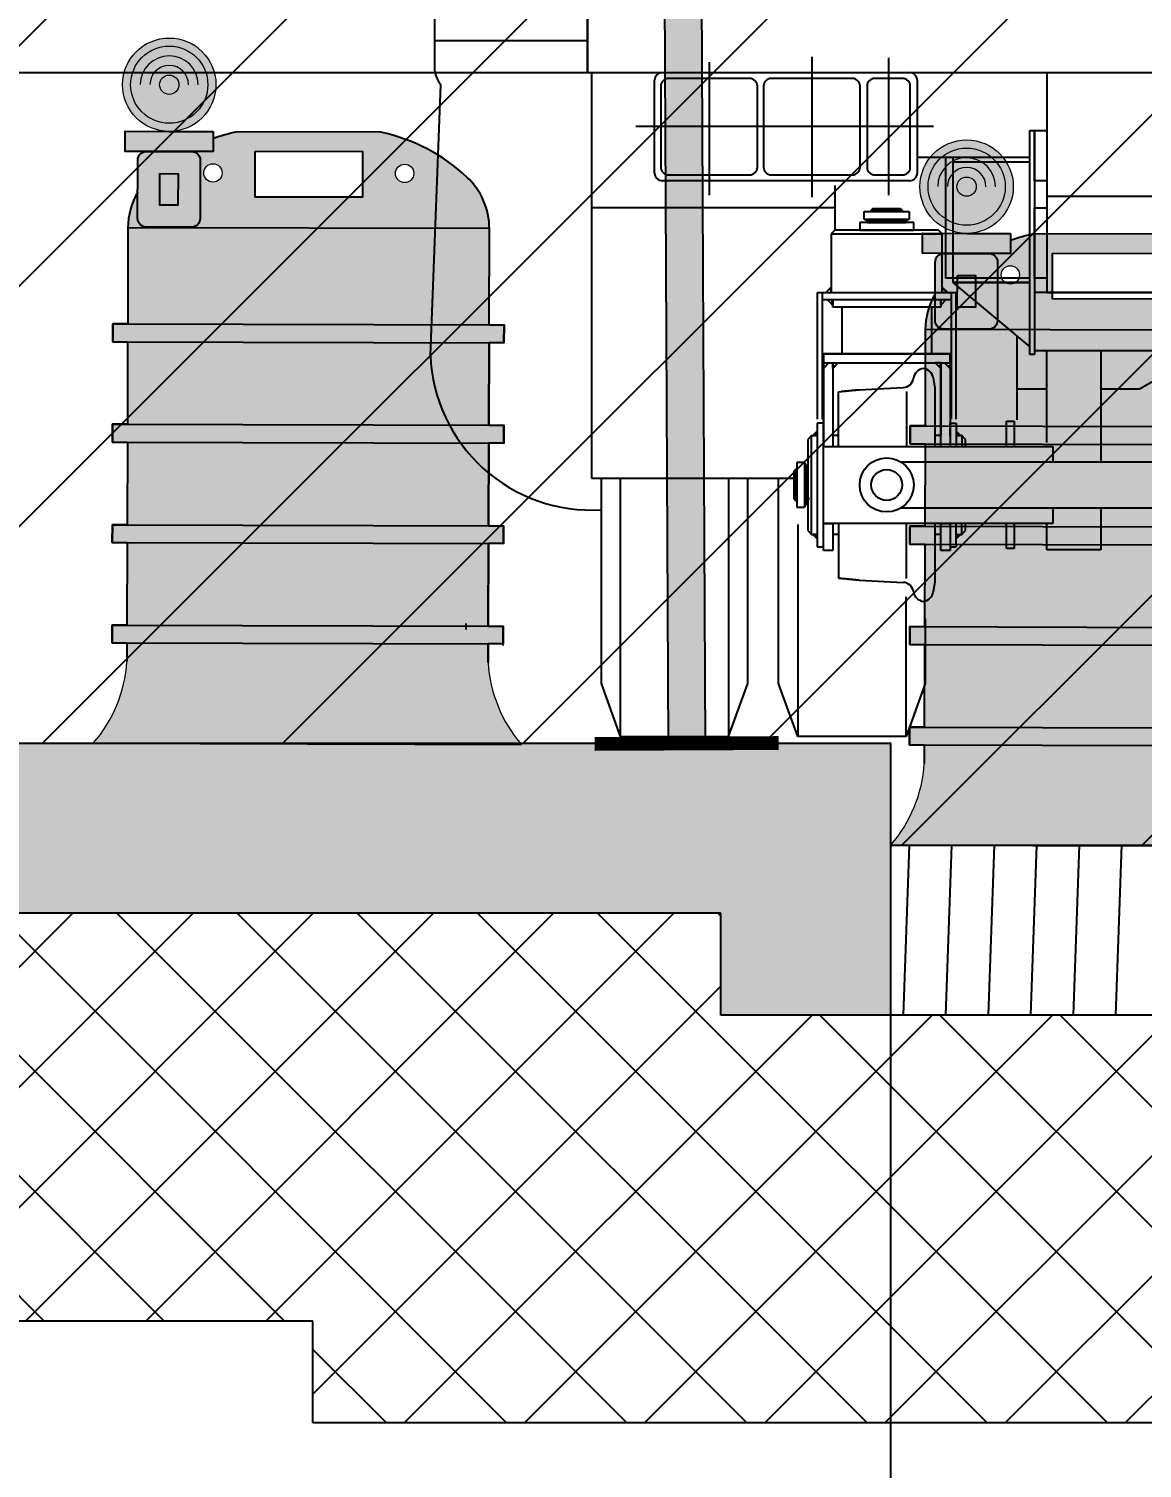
# Model space of a CAD drawing. Header units: metres. Extents: x 668617 to 675126, y 2286318 to 2293677.
# Drawn here: x 672138.136 to 672139.774, y 2287821.73 to 2287823.848 of the extents above; entities that cross this region are included whole.
import ezdxf

# ---------------------------------------------------------------- set-up
doc = ezdxf.new("R2010")
doc.units = ezdxf.units.M
doc.header["$MEASUREMENT"] = 0
for name, color, linetype in [('DMTG_SECCIONES_VIALES', 250, 'Continuous'), ('MAQUINA-BOMBA', 7, 'Continuous'), ('SPP-00_OBRAS_EN_EL_CAMINO', 7, 'Continuous')]:
    doc.layers.add(name, color=color, linetype=linetype)
doc.layers.add('dp_Fondo del tablero', color=7, linetype='Continuous', lineweight=0, true_color=0xf05123)
doc.layers.add('dp_Pictograma y filete', color=7, linetype='Continuous', lineweight=0, true_color=0x000000)
doc.styles.get("Standard").update_dxf_attribs({"font": 'arial.ttf'})
doc.dimstyles.get("Standard").update_dxf_attribs({"dimtxt": 0.18, "dimasz": 0.18, "dimexe": 0.18, "dimexo": 0.0625, "dimgap": 0.09, "dimtad": 0, "dimtih": 1, "dimtoh": 1, "dimdec": 4, "dimzin": 0, "dimdsep": 46, "dimtxsty": 'Standard', "dimcen": 0.09, "dimadec": 0, "dimazin": 0, "dimtfac": 1, "dimtdec": 4, "dimtofl": 0, "dimtmove": 0, "dimatfit": 3, "dimfxl": 1, "dimtolj": 1, "dimtzin": 0, "dimarcsym": 0})

# ---------------------------------------------------------------- blocks, each defined once
blk = doc.blocks.new('_Origin2')
at = {"color": 0, "linetype": 'ByBlock', "lineweight": -2}
blk.add_line((-0.5, 0), (-1, 0), dxfattribs=at)
for radius in [0.5, 0.25]:
    blk.add_circle((0, 0), radius, dxfattribs=at)
blk = doc.blocks.new('*D419')
at = {"layer": 'Defpoints', "color": 0, "transparency": 16777216}
for p in [(672136.9071, 2287827.2317), (672136.9071, 2287822.8004), (672142.9035, 2287822.6467)]:
    blk.add_point(p, dxfattribs=at)
at = {"layer": 'DMTG_SECCIONES_VIALES', "color": 30, "lineweight": -2, "transparency": 16777216}
for p, q in [((672136.9071, 2287822.8629), (672136.9071, 2287827.4117)), ((672142.9035, 2287822.7092), (672142.9035, 2287827.4117)), ((672137.1071, 2287827.2317), (672139.8024, 2287827.2317)), ((672142.7035, 2287827.2317), (672140.5023, 2287827.2317))]:
    blk.add_line(p, q, dxfattribs=at)
at = {"layer": 'DMTG_SECCIONES_VIALES', "color": 30, "lineweight": -2, "transparency": 16777216, "xscale": 0.2, "yscale": 0.2, "zscale": 0.2, "rotation": 180}
blk.add_blockref('_Origin2', (672136.9071, 2287827.2317), dxfattribs=at)
at = {"layer": 'DMTG_SECCIONES_VIALES', "color": 30, "lineweight": -2, "transparency": 16777216, "xscale": 0.2, "yscale": 0.2, "zscale": 0.2}
blk.add_blockref('_Origin2', (672142.9035, 2287827.2317), dxfattribs=at)
at = {"layer": 'DMTG_SECCIONES_VIALES', "color": 30, "transparency": 16777216, "insert": (672140.1524, 2287827.2317), "char_height": 0.2, "attachment_point": 5}
blk.add_mtext('\\A1;6.50', dxfattribs=at)
blk = doc.blocks.new('_ArchTick')
at = {"color": 0, "linetype": 'ByBlock', "const_width": 0.15}
blk.add_lwpolyline([(-0.5, -0.5), (0.5, 0.5)], dxfattribs=at)
blk = doc.blocks.new('*D449')
at = {"layer": 'Defpoints', "color": 0, "transparency": 16777216}
for p in [(672133.9035, 2287822.7967), (672139.4035, 2287822.6467), (672139.4035, 2287820.8551)]:
    blk.add_point(p, dxfattribs=at)
at = {"layer": 'DMTG_SECCIONES_VIALES', "color": 0, "lineweight": -2, "transparency": 16777216}
for p, q in [((672133.9035, 2287822.7342), (672133.9035, 2287820.6751)), ((672139.4035, 2287822.5842), (672139.4035, 2287820.6751)), ((672133.9035, 2287820.8551), (672136.3301, 2287820.8551)), ((672139.4035, 2287820.8551), (672136.977, 2287820.8551))]:
    blk.add_line(p, q, dxfattribs=at)
at = {"layer": 'DMTG_SECCIONES_VIALES', "color": 0, "lineweight": -2, "transparency": 16777216, "xscale": 0.18, "yscale": 0.18, "zscale": 0.18, "rotation": 180}
blk.add_blockref('_ArchTick', (672133.9035, 2287820.8551), dxfattribs=at)
at = {"layer": 'DMTG_SECCIONES_VIALES', "color": 0, "lineweight": -2, "transparency": 16777216, "xscale": 0.18, "yscale": 0.18, "zscale": 0.18}
blk.add_blockref('_ArchTick', (672139.4035, 2287820.8551), dxfattribs=at)
at = {"layer": 'DMTG_SECCIONES_VIALES', "color": 0, "transparency": 16777216, "insert": (672136.6535, 2287820.8551), "char_height": 0.18, "attachment_point": 5}
blk.add_mtext('\\A1;5.50', dxfattribs=at)
blk = doc.blocks.new('*D450')
at = {"layer": 'Defpoints', "color": 0, "transparency": 16777216}
for p in [(672139.4035, 2287822.6467), (672146.4035, 2287822.6467), (672146.4035, 2287820.8551)]:
    blk.add_point(p, dxfattribs=at)
at = {"layer": 'DMTG_SECCIONES_VIALES', "color": 0, "lineweight": -2, "transparency": 16777216}
for p, q in [((672139.4035, 2287822.5842), (672139.4035, 2287820.6751)), ((672146.4035, 2287822.5842), (672146.4035, 2287820.6751)), ((672139.4035, 2287820.8551), (672142.5808, 2287820.8551)), ((672146.4035, 2287820.8551), (672143.2263, 2287820.8551))]:
    blk.add_line(p, q, dxfattribs=at)
at = {"layer": 'DMTG_SECCIONES_VIALES', "color": 0, "lineweight": -2, "transparency": 16777216, "xscale": 0.18, "yscale": 0.18, "zscale": 0.18, "rotation": 180}
blk.add_blockref('_ArchTick', (672139.4035, 2287820.8551), dxfattribs=at)
at = {"layer": 'DMTG_SECCIONES_VIALES', "color": 0, "lineweight": -2, "transparency": 16777216, "xscale": 0.18, "yscale": 0.18, "zscale": 0.18}
blk.add_blockref('_ArchTick', (672146.4035, 2287820.8551), dxfattribs=at)
at = {"layer": 'DMTG_SECCIONES_VIALES', "color": 0, "transparency": 16777216, "insert": (672142.9035, 2287820.8551), "char_height": 0.18, "attachment_point": 5}
blk.add_mtext('\\A1;7.50', dxfattribs=at)
blk = doc.blocks.new('tambo_SCT')
at = {"layer": 'dp_Fondo del tablero', "true_color": 0xf08e0f}
h = blk.add_hatch(color=30, dxfattribs=at)
edge = h.paths.add_edge_path()
edge.add_arc((7.06, 62.65), 4.44, 0, 360)
at = {"layer": 'dp_Fondo del tablero', "true_color": 0xffca00}
h = blk.add_hatch(color=40, dxfattribs=at)
h.paths.add_polyline_path([(11.25, 58.21), (11.25, 56.3), (7.06, 56.3), (2.87, 56.3), (2.87, 58.21), (7.06, 58.21)])
edge = h.paths.add_edge_path()
edge.add_line((4.92, 56.3), (9.19, 56.3))
edge.add_arc((9.19, 55.47), 0.832, 0, 90, ccw=False)
edge.add_line((10.03, 55.47), (10.03, 49.93))
edge.add_arc((9.19, 49.93), 0.832, -90, 0, ccw=False)
edge.add_line((9.19, 49.1), (4.92, 49.1))
edge.add_arc((4.92, 49.93), 0.832, 180, 270, ccw=False)
edge.add_line((4.09, 49.93), (4.09, 55.47))
edge.add_arc((4.92, 55.47), 0.832, 90, 180, ccw=False)
h.paths.add_polyline_path([(6.2, 54.19), (7.92, 54.19), (7.92, 51.2), (6.2, 51.2)], flags=16)
at = {"layer": 'dp_Fondo del tablero'}
h = blk.add_hatch(color=256, dxfattribs=at)
h.paths.add_polyline_path([(37.54, 49.04, 0.208145), (35.42, 53.91, 0.13635), (27.2, 58.18), (13.51, 58.18, 0.03408), (11.25, 57.54), (11.25, 56.3), (9.19, 56.3, -0.414214), (10.03, 55.47), (10.03, 49.93, -0.414214), (9.19, 49.1)])
h.paths.add_polyline_path([(28.6, 54.27, -1), (30.35, 54.27, -1)], flags=16)
h.paths.add_polyline_path([(25.46, 51.99), (15.26, 51.99), (15.26, 56.35), (25.46, 56.35)], flags=16)
h.paths.add_polyline_path([(10.37, 54.27, -1), (12.11, 54.27, -1)], flags=16)
h = blk.add_hatch(color=256, dxfattribs=at)
h.paths.add_polyline_path([(4.92, 49.1, -0.414214), (4.09, 49.93), (4.09, 52.42, 0.133761), (3.17, 49.04)])
h.paths.add_polyline_path([(6.2, 51.2), (7.92, 51.2), (7.92, 54.19), (6.2, 54.19)])
h = blk.add_hatch(color=256, dxfattribs=at)
h.paths.add_polyline_path([(37.54, 39.89), (37.54, 49.04), (3.17, 49.04), (3.17, 39.89)])
h.paths.add_polyline_path([(38.96, 38.19), (38.96, 39.89), (1.76, 39.89), (1.76, 38.19)])
h.paths.add_polyline_path([(1.76, 30.34), (1.76, 28.65), (38.96, 28.65), (38.96, 30.34)])
h.paths.add_polyline_path([(37.54, 20.79), (37.54, 28.65), (3.17, 28.65), (3.17, 20.79)])
h.paths.add_polyline_path([(38.96, 19.1), (38.96, 20.79), (1.76, 20.79), (1.76, 19.1)])
h.paths.add_polyline_path([(1.76, 11.24), (1.76, 9.55), (38.96, 9.55), (38.96, 11.24)])
blk.add_hatch(color=256, dxfattribs=at).paths.add_polyline_path([(3.17, 9.55), (3.17, 9.35, -0.196465), (0, 0), (40.71, 0, -0.16513), (37.54, 7.77), (37.54, 9.55)])
at = {"layer": 'dp_Pictograma y filete', "true_color": 0xffffff}
h = blk.add_hatch(color=7, dxfattribs=at)
h.paths.add_polyline_path([(3.17, 38.19), (3.17, 30.34), (37.54, 30.34), (37.54, 38.19)])
h.paths.add_polyline_path([(3.17, 19.1), (3.17, 11.24), (37.54, 11.24), (37.54, 19.1)])
at = {"layer": 'dp_Pictograma y filete', "lineweight": -3}
for p, q in [((37.54, 49.04), (3.17, 49.04)), ((3.17, 49.04), (3.17, 39.89)), ((37.54, 39.89), (37.54, 49.04)), ((1.76, 38.19), (1.76, 39.89)), ((1.76, 39.89), (38.96, 39.89)), ((38.96, 38.19), (38.96, 39.89)), ((38.96, 38.19), (38.96, 39.89)), ((1.76, 38.19), (38.96, 38.19)), ((1.76, 28.65), (1.76, 30.34)), ((1.76, 30.34), (38.96, 30.34)), ((38.96, 28.65), (38.96, 30.34)), ((38.96, 28.65), (38.96, 30.34)), ((1.76, 28.65), (38.96, 28.65)), ((1.76, 19.1), (1.76, 20.79)), ((1.76, 20.79), (38.96, 20.79)), ((38.96, 19.1), (38.96, 20.79)), ((38.96, 19.1), (38.96, 20.79)), ((1.76, 19.1), (38.96, 19.1)), ((1.76, 9.55), (1.76, 11.24)), ((1.76, 11.24), (38.96, 11.24)), ((35.42, 10.9), (35.42, 11.49)), ((38.96, 9.39), (38.96, 11.24)), ((38.96, 9.55), (38.96, 11.24)), ((1.76, 9.55), (38.96, 9.55)), ((0, 0), (40.71, 0))]:
    blk.add_line(p, q, dxfattribs=at)
for points in [[(11.25, 58.21), (11.25, 56.3), (7.06, 56.3), (2.87, 56.3), (2.87, 58.21), (7.06, 58.21)], [(15.26, 56.35), (25.46, 56.35), (25.46, 51.99), (15.26, 51.99)], [(6.2, 54.19), (7.92, 54.19), (7.92, 51.2), (6.2, 51.2)]]:
    blk.add_lwpolyline(points, close=True, dxfattribs=at)
for points in [[(37.54, 49.04, 0.208145), (35.42, 53.91, 0.13635), (27.2, 58.18), (13.51, 58.18, 0.03408), (11.25, 57.54, 0.03408)], [(4.09, 52.42, 0.133761), (3.17, 49.04)]]:
    blk.add_lwpolyline(points, format="xyb", dxfattribs=at)
blk.add_lwpolyline([(4.92, 56.3), (9.19, 56.3, -0.414214), (10.03, 55.47), (10.03, 49.93, -0.414214), (9.19, 49.1), (4.92, 49.1, -0.414214), (4.09, 49.93), (4.09, 55.47, -0.414214)], format="xyb", close=True, dxfattribs=at)
for points in [[(3.17, 39.89), (1.76, 39.89), (1.76, 38.19), (3.17, 38.19)], [(37.54, 39.89), (38.96, 39.89), (38.96, 38.19), (37.54, 38.19)], [(3.17, 38.19), (3.17, 30.34)], [(37.54, 30.34), (37.54, 38.19)], [(37.54, 38.19), (37.54, 30.34)], [(3.17, 30.34), (1.76, 30.34), (1.76, 28.65), (3.17, 28.65)], [(37.54, 30.34), (38.96, 30.34), (38.96, 28.65), (37.54, 28.65)], [(3.17, 28.65), (3.17, 20.79)], [(37.54, 20.79), (37.54, 28.65)], [(37.54, 28.65), (37.54, 20.79)], [(3.17, 20.79), (1.76, 20.79), (1.76, 19.1), (3.17, 19.1)], [(37.54, 20.79), (38.96, 20.79), (38.96, 19.1), (37.54, 19.1)], [(3.17, 19.1), (3.17, 11.24)], [(37.54, 11.24), (37.54, 19.1)], [(37.54, 19.1), (37.54, 11.24)], [(3.17, 11.24), (1.76, 11.24), (1.76, 9.55), (3.17, 9.55)], [(37.54, 11.24), (38.96, 11.24), (38.96, 9.55), (37.54, 9.55)], [(3.17, 9.55), (3.17, 7.77)], [(37.54, 7.77), (37.54, 9.55)], [(37.54, 9.55), (37.54, 7.77)]]:
    blk.add_lwpolyline(points, dxfattribs=at)
at = {"layer": 'dp_Pictograma y filete'}
for centre, radius in [((7.06, 62.65), 4.44), ((7.06, 62.65), 3.67), ((7.06, 62.65), 0.917), ((11.24, 54.27), 0.873), ((29.47, 54.27), 0.873)]:
    blk.add_circle(centre, radius, dxfattribs=at)
for centre, radius, start, end in [((7.06, 62.65), 2.75, 0, 180), ((7.06, 62.65), 1.83, 0, 180), ((-9.85, 8.56), 13.05, 319.0167, 356.5232), ((50.56, 8.56), 13.05, 183.4768, 220.9833)]:
    blk.add_arc(centre, radius, start, end, dxfattribs=at)
blk = doc.blocks.new('SPP-1')
at = {"layer": 'SPP-00_OBRAS_EN_EL_CAMINO'}
for p, q in [((-0.438, 23.04), (-0.438, 0)), ((0.438, 23.04), (0.438, 0))]:
    blk.add_line(p, q, dxfattribs=at)
at = {"layer": 'SPP-00_OBRAS_EN_EL_CAMINO', "const_width": 0.328}
blk.add_lwpolyline([(2.188, 0), (-2.188, 0)], dxfattribs=at)
blk = doc.blocks.new('*D427')
at = {"layer": 'Defpoints', "color": 0, "transparency": 16777216}
for p in [(672139.4035, 2287822.6467), (672142.9035, 2287822.6467), (672139.4035, 2287821.3501)]:
    blk.add_point(p, dxfattribs=at)
at = {"layer": 'DMTG_SECCIONES_VIALES', "color": 0, "lineweight": -2, "transparency": 16777216}
for p, q in [((672139.4035, 2287822.5842), (672139.4035, 2287821.1701)), ((672142.9035, 2287822.5842), (672142.9035, 2287821.1701)), ((672139.4035, 2287821.3501), (672140.8265, 2287821.3501)), ((672142.9035, 2287821.3501), (672141.4806, 2287821.3501))]:
    blk.add_line(p, q, dxfattribs=at)
at = {"layer": 'DMTG_SECCIONES_VIALES', "color": 0, "lineweight": -2, "transparency": 16777216, "xscale": 0.18, "yscale": 0.18, "zscale": 0.18, "rotation": 180}
blk.add_blockref('_ArchTick', (672139.4035, 2287821.3501), dxfattribs=at)
at = {"layer": 'DMTG_SECCIONES_VIALES', "color": 0, "lineweight": -2, "transparency": 16777216, "xscale": 0.18, "yscale": 0.18, "zscale": 0.18}
blk.add_blockref('_ArchTick', (672142.9035, 2287821.3501), dxfattribs=at)
at = {"layer": 'DMTG_SECCIONES_VIALES', "color": 0, "transparency": 16777216, "insert": (672141.1535, 2287821.3501), "char_height": 0.18, "attachment_point": 5}
blk.add_mtext('\\A1;4.00', dxfattribs=at)
blk = doc.blocks.new('*D428')
at = {"layer": 'Defpoints', "color": 0, "transparency": 16777216}
for p in [(672136.9071, 2287822.7959), (672139.4035, 2287822.7967), (672136.9071, 2287821.3501)]:
    blk.add_point(p, dxfattribs=at)
at = {"layer": 'DMTG_SECCIONES_VIALES', "color": 0, "lineweight": -2, "transparency": 16777216}
for p, q in [((672136.9071, 2287822.7334), (672136.9071, 2287821.1701)), ((672139.4035, 2287822.7342), (672139.4035, 2287821.1701)), ((672136.9071, 2287821.3501), (672137.8303, 2287821.3501)), ((672139.4035, 2287821.3501), (672138.4804, 2287821.3501))]:
    blk.add_line(p, q, dxfattribs=at)
at = {"layer": 'DMTG_SECCIONES_VIALES', "color": 0, "lineweight": -2, "transparency": 16777216, "xscale": 0.18, "yscale": 0.18, "zscale": 0.18, "rotation": 180}
blk.add_blockref('_ArchTick', (672136.9071, 2287821.3501), dxfattribs=at)
at = {"layer": 'DMTG_SECCIONES_VIALES', "color": 0, "lineweight": -2, "transparency": 16777216, "xscale": 0.18, "yscale": 0.18, "zscale": 0.18}
blk.add_blockref('_ArchTick', (672139.4035, 2287821.3501), dxfattribs=at)
at = {"layer": 'DMTG_SECCIONES_VIALES', "color": 0, "transparency": 16777216, "insert": (672138.1553, 2287821.3501), "char_height": 0.18, "attachment_point": 5}
blk.add_mtext('\\A1;2.50', dxfattribs=at)
blk = doc.blocks.new('*D429')
at = {"layer": 'Defpoints', "color": 0, "transparency": 16777216}
for p in [(672133.9035, 2287822.7967), (672161.3035, 2287822.7967), (672161.3035, 2287819.8747)]:
    blk.add_point(p, dxfattribs=at)
at = {"layer": 'DMTG_SECCIONES_VIALES', "color": 0, "lineweight": -2, "transparency": 16777216}
for p, q in [((672133.9035, 2287822.7342), (672133.9035, 2287819.6947)), ((672161.3035, 2287822.7342), (672161.3035, 2287819.6947)), ((672133.9035, 2287819.8747), (672147.2086, 2287819.8747)), ((672161.3035, 2287819.8747), (672147.9985, 2287819.8747))]:
    blk.add_line(p, q, dxfattribs=at)
at = {"layer": 'DMTG_SECCIONES_VIALES', "color": 0, "lineweight": -2, "transparency": 16777216, "xscale": 0.18, "yscale": 0.18, "zscale": 0.18, "rotation": 180}
blk.add_blockref('_ArchTick', (672133.9035, 2287819.8747), dxfattribs=at)
at = {"layer": 'DMTG_SECCIONES_VIALES', "color": 0, "lineweight": -2, "transparency": 16777216, "xscale": 0.18, "yscale": 0.18, "zscale": 0.18}
blk.add_blockref('_ArchTick', (672161.3035, 2287819.8747), dxfattribs=at)
at = {"layer": 'DMTG_SECCIONES_VIALES', "color": 0, "transparency": 16777216, "insert": (672147.6035, 2287819.8747), "char_height": 0.18, "attachment_point": 5}
blk.add_mtext('\\A1;27.40', dxfattribs=at)
blk = doc.blocks.new('bomba-concreto-blargo')
at = {"layer": 'MAQUINA-BOMBA'}
for p, q in [((-4.0965, 0.2283), (-4.0965, -0.2452)), ((-3.8714, 0), (-3.8714, -0.2529)), ((-4.0965, -0.2057), (-3.8714, -0.2057)), ((-3.5414, -0.2299), (-3.5414, -0.436)), ((-3.4284, -0.2312), (-3.4284, -0.4334)), ((-3.8714, -0.2529), (-1.7244, -0.2529)), ((-3.8657, -0.2529), (-3.8657, -0.3915)), ((-3.7612, -0.2529), (-3.3977, -0.2529)), ((-3.6925, -0.2376), (-3.6925, -0.4334)), ((-3.1955, -0.2529), (-3.1955, -0.5766)), ((-3.7726, -0.4006), (-3.7726, -0.2642)), ((-3.7635, -0.2728), (-3.7635, -0.392)), ((-3.6329, -0.2614), (-3.7521, -0.2614)), ((-3.6215, -0.392), (-3.6215, -0.2728)), ((-3.6124, -0.2728), (-3.6124, -0.392)), ((-3.4818, -0.2614), (-3.601, -0.2614)), ((-3.4704, -0.392), (-3.4704, -0.2728)), ((-3.4602, -0.2728), (-3.4602, -0.392)), ((-3.4079, -0.2614), (-3.4488, -0.2614)), ((-3.3966, -0.392), (-3.3966, -0.2728)), ((-3.3863, -0.2642), (-3.3863, -0.4006)), ((-3.3624, -0.3324), (-3.8003, -0.3324)), ((-3.2205, -0.3381), (-3.2137, -0.3381)), ((-3.2205, -0.6675), (-3.2205, -0.3381)), ((-3.2137, -0.4119), (-3.2137, -0.3381)), ((-3.2137, -0.3381), (-3.1955, -0.3381)), ((-3.2137, -0.3381), (-3.2137, -0.6675)), ((-3.1955, -0.3381), (-3.1955, -0.4119)), ((-3.2205, -0.3778), (-3.3863, -0.3778)), ((-3.3443, -0.5551), (-3.3443, -0.3778)), ((-3.3341, -0.3778), (-3.3341, -0.5619)), ((-3.8657, -0.3915), (-3.8657, -0.8496)), ((-3.2205, -0.3847), (-3.3341, -0.3847)), ((-3.3977, -0.4119), (-3.7612, -0.4119)), ((-3.7521, -0.4034), (-3.6329, -0.4034)), ((-3.601, -0.4034), (-3.4818, -0.4034)), ((-3.5077, -0.4192), (-3.5077, -0.485)), ((-3.4488, -0.4034), (-3.4079, -0.4034)), ((-3.1955, -0.4119), (-3.2137, -0.4119)), ((-3.1955, -0.4346), (-2.4003, -0.4346)), ((-3.8657, -0.4512), (-3.5077, -0.4512)), ((-3.4642, -0.4684), (-3.4642, -0.4574)), ((-3.4642, -0.4574), (-3.3983, -0.4574)), ((-3.4517, -0.4528), (-3.4539, -0.4551)), ((-3.4539, -0.4574), (-3.4539, -0.4551)), ((-3.4539, -0.4551), (-3.4085, -0.4551)), ((-3.4517, -0.4574), (-3.4517, -0.4528)), ((-3.4517, -0.4528), (-3.4108, -0.4528)), ((-3.4108, -0.4528), (-3.4085, -0.4551)), ((-3.4108, -0.4574), (-3.4108, -0.4528)), ((-3.4085, -0.4551), (-3.4085, -0.4574)), ((-3.3983, -0.4574), (-3.3983, -0.4684)), ((-3.2137, -0.5551), (-3.2137, -0.4517)), ((-3.2137, -0.4517), (-3.1955, -0.4517)), ((-3.1955, -0.4517), (-3.1955, -0.5551)), ((-3.5073, -0.4846), (-3.513, -0.4903)), ((-3.3551, -0.4846), (-3.5073, -0.4846)), ((-3.3915, -0.4733), (-3.471, -0.4733)), ((-3.471, -0.4733), (-3.471, -0.4846)), ((-3.471, -0.4846), (-3.3915, -0.4846)), ((-3.4596, -0.471), (-3.4642, -0.4684)), ((-3.4642, -0.4684), (-3.3983, -0.4684)), ((-3.4028, -0.471), (-3.4596, -0.471)), ((-3.4596, -0.471), (-3.4596, -0.4733)), ((-3.4596, -0.4733), (-3.4596, -0.471)), ((-3.4028, -0.471), (-3.4596, -0.471)), ((-3.4596, -0.4733), (-3.4028, -0.4733)), ((-3.3983, -0.4684), (-3.4028, -0.471)), ((-3.4028, -0.471), (-3.4028, -0.4733)), ((-3.4028, -0.4733), (-3.4028, -0.471)), ((-3.3915, -0.4846), (-3.3915, -0.4733)), ((-3.3494, -0.4903), (-3.3551, -0.4846)), ((-3.513, -0.4903), (-3.513, -0.5766)), ((-3.513, -0.4903), (-3.3494, -0.4903)), ((-3.3494, -0.5766), (-3.3494, -0.4903)), ((-3.513, -0.5686), (-3.521, -0.5766)), ((-3.5157, -0.5713), (-3.513, -0.5713)), ((-3.513, -0.5766), (-3.513, -0.5686)), ((-3.3414, -0.5766), (-3.3494, -0.5686)), ((-3.3494, -0.5686), (-3.3494, -0.5766)), ((-3.3494, -0.5713), (-3.3468, -0.5713)), ((-3.3341, -0.5551), (-3.3443, -0.5551)), ((-3.2205, -0.5551), (-3.3341, -0.5551)), ((-3.3341, -0.5619), (-3.2205, -0.5619)), ((-3.2205, -0.5619), (-3.3341, -0.5619)), ((-3.3341, -0.5619), (-3.2205, -0.6562)), ((-3.1955, -0.5551), (-3.2137, -0.5551)), ((-3.5329, -0.7626), (-3.5329, -0.5766)), ((-3.5329, -0.5766), (-3.3295, -0.5766)), ((-3.5261, -0.5766), (-3.5261, -0.7626)), ((-3.5261, -0.5869), (-3.3364, -0.5869)), ((-3.521, -0.5766), (-3.513, -0.5766)), ((-3.5188, -0.5766), (-3.5188, -0.5744)), ((-3.5107, -0.5949), (-3.5188, -0.5869)), ((-3.5188, -0.5869), (-3.5107, -0.5869)), ((-3.5113, -0.5944), (-3.5113, -0.5869)), ((-3.5107, -0.5982), (-3.5107, -0.5869)), ((-3.5107, -0.5869), (-3.5107, -0.5949)), ((-3.3517, -0.5869), (-3.3437, -0.5869)), ((-3.3437, -0.5869), (-3.3517, -0.5949)), ((-3.3517, -0.5949), (-3.3517, -0.5869)), ((-3.3517, -0.5869), (-3.3517, -0.5982)), ((-3.3494, -0.5766), (-3.3414, -0.5766)), ((-3.3446, -0.5766), (-3.3446, -0.5734)), ((-3.3446, -0.5878), (-3.3446, -0.5869)), ((-3.3364, -0.5766), (-3.3364, -0.7626)), ((-3.3295, -0.5766), (-3.3295, -0.7626)), ((-2.9359, -0.5766), (-3.2137, -0.5766)), ((-3.2137, -0.5766), (-3.2137, -0.6618)), ((-3.1955, -0.5766), (-2.9229, -0.5766)), ((-3.5116, -0.594), (-3.5107, -0.594)), ((-3.3517, -0.5982), (-3.5107, -0.5982)), ((-3.4971, -0.5982), (-3.4971, -0.6664)), ((-3.3653, -0.5982), (-3.3653, -0.6664)), ((-3.3517, -0.594), (-3.3508, -0.594)), ((-3.2398, -0.6401), (-3.2398, -0.7637)), ((-3.5244, -0.7868), (-3.5244, -0.6664)), ((-3.5244, -0.6664), (-3.5244, -0.8027)), ((-3.5244, -0.6664), (-3.5244, -0.68)), ((-3.3381, -0.6664), (-3.5244, -0.6664)), ((-3.5244, -0.6664), (-3.3381, -0.6664)), ((-3.5244, -0.6741), (-3.5244, -0.68)), ((-3.3381, -0.68), (-3.3381, -0.6664)), ((-3.3381, -0.6664), (-3.3381, -0.7868)), ((-3.3381, -0.68), (-3.3381, -0.6664)), ((-3.3381, -0.6694), (-3.3381, -0.8027)), ((-3.2137, -0.6675), (-3.2205, -0.6675)), ((-3.2137, -0.6618), (-2.9229, -0.6618)), ((-3.1955, -0.7973), (-3.1955, -0.6618)), ((-3.116, -0.6618), (-3.116, -0.8254)), ((-2.9609, -0.6618), (-3.0593, -0.7186)), ((-3.5244, -0.688), (-3.5244, -0.68)), ((-3.5244, -0.68), (-3.5163, -0.68)), ((-3.5163, -0.68), (-3.5244, -0.688)), ((-3.5244, -0.688), (-3.5244, -0.68)), ((-3.5244, -0.68), (-3.5163, -0.68)), ((-3.5163, -0.68), (-3.5244, -0.688)), ((-3.5244, -0.688), (-3.5244, -0.68)), ((-3.5244, -0.68), (-3.5163, -0.68)), ((-3.5163, -0.68), (-3.5244, -0.688)), ((-3.5244, -0.68), (-3.3381, -0.68)), ((-3.5244, -0.68), (-3.3381, -0.68)), ((-3.5244, -0.6849), (-3.5212, -0.6849)), ((-3.5212, -0.6849), (-3.5244, -0.6849)), ((-3.5244, -0.6849), (-3.5212, -0.6849)), ((-3.5188, -0.6825), (-3.5188, -0.68)), ((-3.5188, -0.68), (-3.5188, -0.6825)), ((-3.5188, -0.6825), (-3.5188, -0.68)), ((-3.5027, -0.68), (-3.5107, -0.688)), ((-3.5107, -0.688), (-3.5107, -0.68)), ((-3.5107, -0.68), (-3.5027, -0.68)), ((-3.5027, -0.68), (-3.5107, -0.688)), ((-3.5107, -0.688), (-3.5107, -0.68)), ((-3.5107, -0.68), (-3.5027, -0.68)), ((-3.5027, -0.68), (-3.5107, -0.688)), ((-3.5107, -0.688), (-3.5107, -0.68)), ((-3.5107, -0.68), (-3.5027, -0.68)), ((-3.5107, -0.68), (-3.5107, -0.8027)), ((-3.5107, -0.6849), (-3.5076, -0.6849)), ((-3.5076, -0.6849), (-3.5107, -0.6849)), ((-3.5107, -0.6849), (-3.5076, -0.6849)), ((-3.5037, -0.68), (-3.5037, -0.681)), ((-3.5037, -0.681), (-3.5037, -0.68)), ((-3.5037, -0.68), (-3.5037, -0.681)), ((-3.3597, -0.68), (-3.3517, -0.688)), ((-3.3517, -0.68), (-3.3597, -0.68)), ((-3.3597, -0.68), (-3.3517, -0.688)), ((-3.3517, -0.68), (-3.3597, -0.68)), ((-3.3517, -0.68), (-3.3597, -0.68)), ((-3.3597, -0.68), (-3.3517, -0.688)), ((-3.3549, -0.6849), (-3.3517, -0.6849)), ((-3.3517, -0.6849), (-3.3549, -0.6849)), ((-3.3549, -0.6849), (-3.3517, -0.6849)), ((-3.3522, -0.6875), (-3.3522, -0.68)), ((-3.3522, -0.68), (-3.3522, -0.6875)), ((-3.3522, -0.6875), (-3.3522, -0.68)), ((-3.3517, -0.688), (-3.3517, -0.68)), ((-3.3517, -0.688), (-3.3517, -0.68)), ((-3.3517, -0.8027), (-3.3517, -0.68)), ((-3.3517, -0.688), (-3.3517, -0.68)), ((-3.3517, -0.68), (-3.3517, -0.7868)), ((-3.3461, -0.68), (-3.3381, -0.68)), ((-3.3381, -0.688), (-3.3461, -0.68)), ((-3.3461, -0.68), (-3.3381, -0.68)), ((-3.3381, -0.688), (-3.3461, -0.68)), ((-3.3461, -0.68), (-3.3381, -0.68)), ((-3.3381, -0.688), (-3.3461, -0.68)), ((-3.3446, -0.6815), (-3.3446, -0.68)), ((-3.3446, -0.68), (-3.3446, -0.6815)), ((-3.3446, -0.6815), (-3.3446, -0.68)), ((-3.3412, -0.6849), (-3.3381, -0.6849)), ((-3.3381, -0.6849), (-3.3412, -0.6849)), ((-3.3412, -0.6849), (-3.3381, -0.6849)), ((-3.3381, -0.68), (-3.3381, -0.688)), ((-3.3381, -0.68), (-3.3381, -0.688)), ((-3.3381, -0.68), (-3.3381, -0.688)), ((-3.5022, -0.7224), (-3.4715, -0.7194)), ((-3.4715, -0.7194), (-3.4984, -0.7221)), ((-3.4715, -0.7194), (-3.4068, -0.7161)), ((-3.3627, -0.702), (-3.3602, -0.7164)), ((-3.3602, -0.7164), (-3.3602, -0.8027)), ((-3.1955, -0.7186), (-3.2398, -0.7186)), ((-3.0593, -0.7186), (-3.116, -0.7186)), ((-3.5022, -0.8027), (-3.5022, -0.7224)), ((-3.4022, -0.7222), (-3.4022, -0.8027)), ((-3.5399, -0.7868), (-3.5335, -0.7804)), ((-3.5364, -0.7833), (-3.5335, -0.7833)), ((-3.534, -0.7868), (-3.534, -0.7809)), ((-3.5244, -0.7686), (-3.5335, -0.7686)), ((-3.5335, -0.7686), (-3.5335, -0.9504)), ((-3.5335, -0.7804), (-3.5335, -0.7868)), ((-3.5244, -0.8027), (-3.5244, -0.7686)), ((-3.3381, -0.7868), (-3.3381, -0.7686)), ((-3.3381, -0.7686), (-3.329, -0.7686)), ((-3.329, -0.7686), (-3.329, -0.7868)), ((-3.329, -0.7804), (-3.329, -0.7868)), ((-3.3225, -0.7868), (-3.329, -0.7804)), ((-3.329, -0.7833), (-3.326, -0.7833)), ((-3.2551, -0.8027), (-3.2551, -0.7658)), ((-3.2551, -0.7658), (-3.2438, -0.7658)), ((-3.2438, -0.7658), (-3.2438, -0.8027)), ((-3.5417, -0.7868), (-3.5474, -0.7925)), ((-3.5474, -0.7925), (-3.5474, -0.9265)), ((-3.5417, -0.9322), (-3.5417, -0.7868)), ((-3.5417, -0.7868), (-3.5335, -0.7868)), ((-3.5335, -0.7868), (-3.5399, -0.7868)), ((-3.5244, -0.9163), (-3.5244, -0.8027)), ((-3.5244, -0.8027), (-3.187, -0.8027)), ((-3.5022, -0.7868), (-3.5107, -0.7868)), ((-3.3517, -0.7868), (-3.3602, -0.7868)), ((-3.329, -0.7868), (-3.3225, -0.7868)), ((-3.3207, -0.7868), (-3.329, -0.7868)), ((-3.329, -0.7868), (-3.329, -0.8027)), ((-3.3207, -0.7868), (-3.3207, -0.8027)), ((-3.3151, -0.7925), (-3.3207, -0.7868)), ((-3.3151, -0.8027), (-3.3151, -0.7925)), ((-3.187, -0.8027), (-3.187, -0.8254)), ((-3.4107, -0.8254), (-2.1851, -0.8254)), ((-3.5655, -0.8368), (-3.5678, -0.839)), ((-3.5678, -0.839), (-3.5678, -0.8799)), ((-3.5633, -0.8368), (-3.5655, -0.8368)), ((-3.5655, -0.8368), (-3.5655, -0.8822)), ((-3.5523, -0.8266), (-3.5633, -0.8266)), ((-3.5633, -0.8266), (-3.5633, -0.8924)), ((-3.5496, -0.8311), (-3.5523, -0.8266)), ((-3.5523, -0.8266), (-3.5523, -0.8924)), ((-3.5496, -0.8879), (-3.5496, -0.8311)), ((-3.5496, -0.8311), (-3.5474, -0.8311)), ((-3.5496, -0.8879), (-3.5496, -0.8311)), ((-3.5474, -0.8311), (-3.5474, -0.8879)), ((-3.8657, -0.8496), (-3.5678, -0.8496)), ((-3.8515, -0.8496), (-3.8515, -1.1518)), ((-3.8231, -0.8496), (-3.8231, -1.2298)), ((-3.6641, -0.8496), (-3.6641, -1.2298)), ((-3.6357, -0.9622), (-3.6357, -0.8496)), ((-3.5903, -1.1518), (-3.5903, -0.8496)), ((-3.5678, -0.8799), (-3.5655, -0.8822)), ((-3.5633, -0.8799), (-3.5678, -0.8799)), ((-3.5655, -0.8822), (-3.5633, -0.8822)), ((-3.5523, -0.8924), (-3.5496, -0.8879)), ((-3.5474, -0.8879), (-3.5496, -0.8879)), ((-3.545, -0.8799), (-3.5474, -0.8799)), ((-3.5633, -0.8924), (-3.5523, -0.8924)), ((-2.1851, -0.8936), (-3.4107, -0.8936)), ((-3.187, -0.8936), (-3.187, -0.9163)), ((-3.116, -0.8936), (-3.116, -0.9549)), ((-3.5619, -0.9178), (-3.5619, -1.2298)), ((-3.5474, -0.9265), (-3.5417, -0.9322)), ((-3.5244, -0.9561), (-3.5244, -0.9163)), ((-3.5244, -0.9163), (-3.5107, -0.9163)), ((-3.187, -0.9163), (-3.5244, -0.9163)), ((-3.5107, -0.9163), (-3.5107, -0.9561)), ((-3.5022, -0.9163), (-3.5022, -0.9966)), ((-3.4022, -0.9972), (-3.4022, -0.9163)), ((-3.3602, -0.9163), (-3.3602, -1.0026)), ((-3.3517, -0.9561), (-3.3517, -0.9163)), ((-3.3517, -0.9163), (-3.3381, -0.9163)), ((-3.3381, -0.9163), (-3.3381, -0.9561)), ((-3.329, -0.9504), (-3.329, -0.9163)), ((-3.3207, -0.9322), (-3.3207, -0.9163)), ((-3.3207, -0.9322), (-3.3151, -0.9265)), ((-3.3151, -0.9265), (-3.3151, -0.9163)), ((-3.2551, -0.9532), (-3.2551, -0.9163)), ((-3.2438, -0.9163), (-3.2438, -0.9532)), ((-3.1955, -0.9549), (-3.1955, -0.9163)), ((-3.5417, -0.9322), (-3.5335, -0.9322)), ((-3.5335, -0.9322), (-3.5399, -0.9322)), ((-3.5399, -0.9322), (-3.5335, -0.9386)), ((-3.5373, -0.9348), (-3.5335, -0.9348)), ((-3.534, -0.9381), (-3.534, -0.9322)), ((-3.5335, -0.9386), (-3.5335, -0.9322)), ((-3.5335, -0.9504), (-3.5244, -0.9504)), ((-3.5022, -0.9322), (-3.5107, -0.9322)), ((-3.3517, -0.9322), (-3.3602, -0.9322)), ((-3.3381, -0.9504), (-3.329, -0.9504)), ((-3.329, -0.9322), (-3.3207, -0.9322)), ((-3.329, -0.9386), (-3.329, -0.9322)), ((-3.329, -0.9322), (-3.3225, -0.9322)), ((-3.3225, -0.9322), (-3.329, -0.9386)), ((-3.329, -0.9348), (-3.3251, -0.9348)), ((-3.6357, -1.1518), (-3.6357, -0.9622)), ((-3.5107, -0.9561), (-3.5244, -0.9561)), ((-3.3381, -0.9561), (-3.3517, -0.9561)), ((-3.2438, -0.9532), (-3.2551, -0.9532)), ((-3.116, -0.9549), (-3.1955, -0.9549)), ((-3.5022, -0.9966), (-3.4715, -0.9996)), ((-3.4715, -0.9996), (-3.5022, -0.9966)), ((-3.4715, -0.9996), (-3.4068, -1.0029)), ((-3.3602, -1.0026), (-3.3627, -1.017)), ((-3.4028, -1.2298), (-3.4028, -1.024)), ((-3.3744, -1.0561), (-3.3744, -1.1518)), ((-3.8515, -1.1518), (-3.8231, -1.2298)), ((-3.6641, -1.2298), (-3.6357, -1.1518)), ((-3.5619, -1.2298), (-3.5903, -1.1518)), ((-3.3744, -1.1518), (-3.4028, -1.2298)), ((-3.8231, -1.2298), (-3.6641, -1.2298)), ((-3.4028, -1.2298), (-3.5619, -1.2298))]:
    blk.add_line(p, q, dxfattribs=at)
blk.add_lwpolyline([(-3.8714, 0), (-5.5958, 0), (-5.5958, -0.2529), (-3.8714, -0.2529)], close=True, dxfattribs=at)
blk.add_lwpolyline([(-4.1026, -0.6689), (-4.0871, -0.2707)], dxfattribs=at)
for radius in [0.0398, 0.0227]:
    blk.add_circle((-3.4312, -0.8595), radius, dxfattribs=at)
for centre, radius, start, end in [((-4.057, -0.2452), 0.0395, 180, 220.3223), ((-3.7612, -0.2642), 0.0114, 90, 180), ((-3.3977, -0.2642), 0.0114, 0, 90), ((-3.7521, -0.2728), 0.0114, 90, 180), ((-3.6329, -0.2728), 0.0114, 0, 90), ((-3.601, -0.2728), 0.0114, 90, 180), ((-3.4818, -0.2728), 0.0114, 0, 90), ((-3.4488, -0.2728), 0.0114, 90, 180), ((-3.4079, -0.2728), 0.0114, 0, 90), ((-3.7612, -0.4006), 0.0114, 180, 270), ((-3.7521, -0.392), 0.0114, 180, 270), ((-3.6329, -0.392), 0.0114, 270, 0), ((-3.601, -0.392), 0.0114, 180, 270), ((-3.4818, -0.392), 0.0114, 270, 0), ((-3.4488, -0.392), 0.0114, 180, 270), ((-3.4079, -0.392), 0.0114, 270, 0), ((-3.3977, -0.4006), 0.0114, 270, 0), ((-3.8657, -0.6594), 0.237, 182.294, 273.4344), ((-3.375, -0.705), 0.017, 97.6623, 171.7073), ((-3.3795, -0.705), 0.017, 10.0235, 82.3377), ((-3.4076, -0.7003), 0.0159, 272.8624, 351.7073), ((-3.4076, -1.0187), 0.0159, 8.2927, 87.1376), ((-3.375, -1.014), 0.017, 188.2927, 262.3377), ((-3.3795, -1.014), 0.017, 277.6623, 349.9765)]:
    blk.add_arc(centre, radius, start, end, dxfattribs=at)

msp = doc.modelspace()

# ---------------------------------------------------------------- hatches: boundary and pattern name
at = {"layer": 'DMTG_SECCIONES_VIALES', "ltscale": 2}
h = msp.add_hatch(dxfattribs=at)
h.set_pattern_fill('ANSI31', color=30, scale=2)
h.set_pattern_definition([(45, (0, -98.19477), (-0.176776695297, 0.176776695297), [])])
edge = h.paths.add_edge_path()
edge.add_line((672142.90355, 2287822.64591), (672142.90355, 2287826.88596))
edge.add_line((672142.90355, 2287826.88596), (672136.90714, 2287826.88596))
edge.add_line((672136.90714, 2287826.88596), (672136.90714, 2287822.79673))
edge.add_line((672136.90714, 2287822.79673), (672139.40355, 2287822.79673))
edge.add_line((672139.40355, 2287822.79673), (672139.40355, 2287822.64673))
edge.add_line((672139.40355, 2287822.64673), (672143.21844, 2287822.64673))
at = {"layer": 'DMTG_SECCIONES_VIALES'}
h = msp.add_hatch(color=256, dxfattribs=at)
h.dxf.hatch_style = 1
h.paths.add_polyline_path([(672139.12367, 2287824.22288, -0.2484747), (672139.0695, 2287824.22261), (672139.07646, 2287822.79673), (672139.13063, 2287822.79673)])
at = {"layer": 'DMTG_SECCIONES_VIALES', "true_color": 0x000000}
h = msp.add_hatch(dxfattribs=at)
h.set_pattern_fill('AR-SAND', color=18, scale=0.05)
h.set_pattern_definition([(37.5, (672152.92539, 2287752.40659), (-0.00314967, 0.09634119), [0, -0.076, 0, -0.085, 0, -0.08125]), (7.5, (672152.92539, 2287752.40659), (0.08848884, 0.1411073), [0, -0.041, 0, -0.0685, 0, -0.02625]), (327.5, (672152.86389, 2287752.40659), (0.15570709, 0.00028295), [0, -0.025, 0, -0.09, 0, -0.1175]), (317.5, (672152.86389, 2287752.40659), (0.15030633, 0.04388378), [0, -0.0125, 0, -0.059, 0, -0.0675])])
h.paths.add_polyline_path([(672139.40355, 2287822.64673), (672139.40355, 2287822.79673), (672133.90355, 2287822.79673), (672133.90355, 2287822.54673), (672139.15355, 2287822.54673), (672139.15355, 2287822.39673), (672139.40355, 2287822.39673)])
h = msp.add_hatch(dxfattribs=at)
h.set_pattern_fill('ANSI31', color=18, scale=0.5, angle=43)
h.set_pattern_definition([(88, (672152.925386, 2287752.40659), (-0.062461927, 0.00218122), [])])
h.paths.add_polyline_path([(672146.40355, 2287822.64673), (672139.40355, 2287822.64673), (672139.40355, 2287822.39673), (672146.40355, 2287822.39673)])
at = {"layer": 'DMTG_SECCIONES_VIALES', "true_color": 0x939598}
h = msp.add_hatch(dxfattribs=at)
h.set_pattern_fill('ANSI37', color=252)
h.set_pattern_definition([(45, (671855.92045, 2287769.89963), (-0.08838835, 0.08838835), []), (135, (671855.92045, 2287769.89963), (-0.08838835, -0.08838835), [])])
h.paths.add_polyline_path([(672138.55355, 2287821.94673), (672138.55355, 2287821.79673), (672146.65355, 2287821.79673), (672148.05355, 2287821.79673), (672151.80355, 2287821.79673), (672157.35355, 2287821.79673), (672157.35355, 2287821.94673), (672161.30355, 2287821.94673), (672166.30355, 2287821.94673), (672166.30355, 2287822.54673), (672161.30355, 2287822.54673), (672156.75355, 2287822.54673), (672156.75355, 2287822.39673), (672151.80355, 2287822.39673), (672148.05355, 2287822.39673), (672146.65355, 2287822.39673), (672139.15355, 2287822.39673), (672139.15355, 2287822.54673), (672133.90355, 2287822.54673), (672128.90355, 2287822.54673), (672128.90355, 2287821.94673), (672133.90355, 2287821.94673)])
h.paths.add_polyline_path([(672138.115, 2287821.33646), (672138.69441, 2287821.33646), (672138.69441, 2287821.70739), (672138.115, 2287821.70739)], flags=9)
h.paths.add_polyline_path([(672144.36458, 2287821.33618), (672144.94399, 2287821.33618), (672144.94399, 2287821.70711), (672144.36458, 2287821.70711)], flags=9)
h.paths.add_polyline_path([(672140.70664, 2287821.33652), (672141.28606, 2287821.33652), (672141.28606, 2287821.70745), (672140.70664, 2287821.70745)], flags=9)

# ---------------------------------------------------------------- linework, layer by layer
at = {"layer": 'DMTG_SECCIONES_VIALES', "color": 30}
msp.add_lwpolyline([(672142.90355, 2287822.64591), (672142.90355, 2287826.88596), (672136.90714, 2287826.88596), (672136.90714, 2287822.79673), (672139.40355, 2287822.79673), (672139.40355, 2287822.64673), (672143.21844, 2287822.64673)], dxfattribs=at)
at = {"layer": 'DMTG_SECCIONES_VIALES'}
for points in [[(672166.30355, 2287822.79673), (672166.30355, 2287822.54673), (672161.30355, 2287822.54673), (672156.75355, 2287822.54673), (672156.75355, 2287822.39673), (672151.80355, 2287822.39673), (672148.05355, 2287822.39673), (672146.65355, 2287822.39673), (672139.15355, 2287822.39673), (672139.15355, 2287822.54673), (672133.90355, 2287822.54673), (672128.90355, 2287822.54673), (672128.90355, 2287822.79673)], [(672133.90355, 2287822.79673), (672139.40355, 2287822.79673), (672139.40355, 2287822.64673), (672146.40355, 2287822.64673), (672146.40355, 2287822.79673), (672148.30355, 2287822.79673), (672148.30355, 2287822.64673), (672151.80355, 2287822.64673), (672156.50355, 2287822.64673), (672156.50355, 2287822.79673), (672161.30355, 2287822.79673)], [(672139.40355, 2287822.79673), (672139.10355, 2287822.79638)], [(672139.40355, 2287822.64673), (672139.40355, 2287822.39673)], [(672166.30355, 2287822.54673), (672166.30355, 2287821.94673), (672161.30355, 2287821.94673), (672157.35355, 2287821.94673), (672157.35355, 2287821.79673), (672151.80355, 2287821.79673), (672148.05355, 2287821.79673), (672146.65355, 2287821.79673), (672138.55355, 2287821.79673), (672138.55355, 2287821.94673), (672133.90355, 2287821.94673), (672128.90355, 2287821.94673), (672128.90355, 2287822.54673)]]:
    msp.add_lwpolyline(points, dxfattribs=at)

# ---------------------------------------------------------------- block references
msp.add_blockref('bomba-concreto-blargo', (672142.82897, 2287824.03625, -1630.155))
for name, p, xscale, yscale, zscale, rotation in [('SPP-1', (672139.10355, 2287822.79638), 0.06190782470077455, 0.06190782470077455, 0.06190782470077455, 0.2797543885569381), ('tambo_SCT', (672138.23052, 2287822.79673), 0.01546907355775273, 0.01546907355775273, 0.01546907355775273, 359.8502454587195), ('tambo_SCT', (672139.40355, 2287822.64673), 0.01546907355775273, 0.01546907355775273, 0.01546907355775273, 359.8502454587195)]:
    msp.add_blockref(name, p, dxfattribs=dict(at, xscale=xscale, yscale=yscale, zscale=zscale, rotation=rotation))

# ---------------------------------------------------------------- dimensions: what is measured, and where the dimension line sits
dim = msp.add_linear_dim(base=(672136.90714, 2287827.23171), p1=(672142.90355, 2287822.64673), p2=(672136.90714, 2287822.80036), text='6.50', dimstyle='Standard', override={"dimtxt": 0.2, "dimasz": 0.2, "dimdec": 2, "dimblk1": 'Origin2', "dimblk2": 'Origin2', "dimsah": 1, "dimclrd": 30, "dimclre": 30, "dimclrt": 30}, dxfattribs=at)
dim.commit()
dim.dimension.update_dxf_attribs({"geometry": '*D419', "text_midpoint": (672140.15237, 2287827.23171), "dimtype": 160})
for base, p1, p2, picture, middle in [((672139.40355, 2287820.85512), (672133.90355, 2287822.79673), (672139.40355, 2287822.64673), '*D449', (672136.65355, 2287820.85512)), ((672161.30355, 2287819.87469), (672133.90355, 2287822.79673), (672161.30355, 2287822.79673), '*D429', (672147.60355, 2287819.87469)), ((672136.90714, 2287821.35009), (672139.40355, 2287822.79673), (672136.90714, 2287822.79591), '*D428', (672138.15535, 2287821.35009))]:
    dim = msp.add_linear_dim(base=base, p1=p1, p2=p2, dimstyle='Standard', override={"dimdec": 2, "dimblk1": 'ArchTick', "dimblk2": 'ArchTick', "dimsah": 1}, dxfattribs=at)
    dim.commit()
    dim.dimension.update_dxf_attribs({"geometry": picture, "text_midpoint": middle})
for base, p1, p2, text, picture, middle in [((672146.40355, 2287820.85512), (672139.40355, 2287822.64673), (672146.40355, 2287822.64673), '7.50', '*D450', (672142.90355, 2287820.85512)), ((672139.40355, 2287821.35009), (672142.90355, 2287822.64673), (672139.40355, 2287822.64673), '4.00', '*D427', (672141.15355, 2287821.35009))]:
    dim = msp.add_linear_dim(base=base, p1=p1, p2=p2, text=text, dimstyle='Standard', override={"dimdec": 2, "dimblk1": 'ArchTick', "dimblk2": 'ArchTick', "dimsah": 1}, dxfattribs=at)
    dim.commit()
    dim.dimension.update_dxf_attribs({"geometry": picture, "text_midpoint": middle})

doc.saveas('drawing.dxf')
